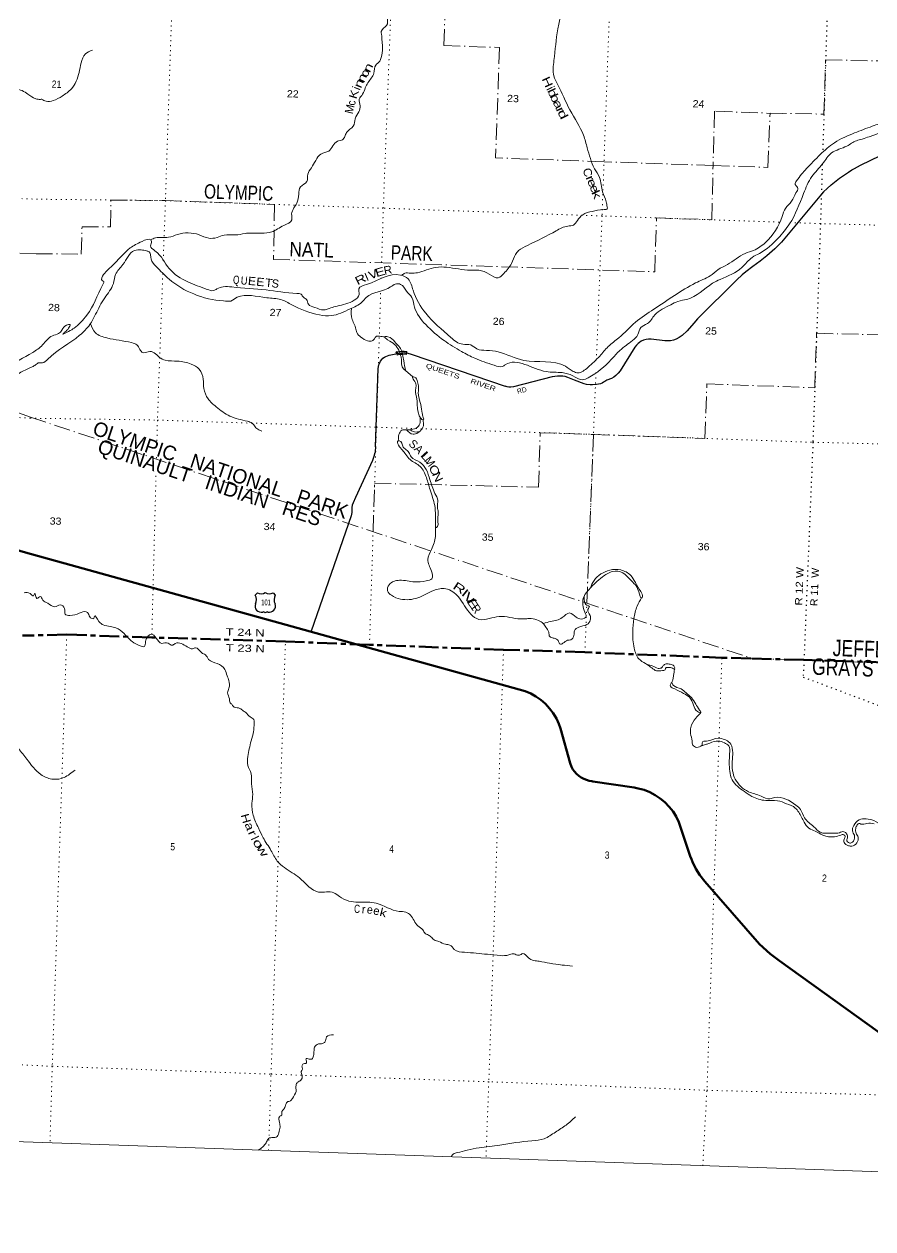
# Model space of a CAD drawing. Header units: feet. Extents: x -932108 to -739700, y 12311 to 202656.
# Drawn here: x -807403 to -786759, y 12311 to 41613 of the extents above; entities that cross this region are included whole.
import ezdxf
from ezdxf.enums import TextEntityAlignment as Align

# ---------------------------------------------------------------- set-up
doc = ezdxf.new("R2010")
doc.units = ezdxf.units.FT
doc.header["$LTSCALE"] = 80
doc.header["$PDMODE"] = 32
doc.header["$PDSIZE"] = 40
for name, pattern in [('DOT_DASHED', [7.7, 5, -1.2, 0.3, -1.2]), ('DOTTED', [1.5, 0.3, -1.2]), ('LONG_DASH_SHORT_DASH', [9.9, 6, -1.2, 1.5, -1.2])]:
    doc.linetypes.add(name, pattern=pattern)
for name, color, linetype, lineweight in [('11', 7, 'LONG_DASH_SHORT_DASH', 60), ('16', 7, 'Continuous', 25), ('20', 7, 'Continuous', 70), ('29', 7, 'Continuous', 25), ('30', 7, 'Continuous', 35), ('31', 7, 'Continuous', 13), ('39', 7, 'Continuous', 13), ('4', 7, 'Continuous', 13), ('44', 7, 'DOT_DASHED', 13), ('6', 7, 'DOTTED', 25), ('7', 7, 'DOTTED', 13)]:
    doc.layers.add(name, color=color, linetype=linetype, lineweight=lineweight)
doc.layers.add('12', color=7, linetype='Continuous')
doc.layers.add('41', color=7, linetype='Continuous')

msp = doc.modelspace()

# ---------------------------------------------------------------- linework, layer by layer
at = {"layer": '11'}
msp.add_lwpolyline([(-776393.48, 25770.32), (-777889.48, 25817.13), (-783272.95, 25979.7), (-788435.46, 26150.04), (-789726.88, 26182.62), (-790424.66, 26202.39), (-793764.1, 26335.13), (-795742.98, 26397.22), (-799002.57, 26515.65), (-801047.1, 26597.66), (-804297.23, 26695.77), (-806364.23, 26764.36), (-807440.52, 26740.21)], dxfattribs=at)
at = {"layer": '16'}
for p, q in [((-801781.46, 27725.64), (-801730.15, 27784.4)), ((-801538.39, 27790.37), (-801538.67, 27790.17)), ((-801346.3, 27784.49), (-801294.91, 27725.64))]:
    msp.add_line(p, q, dxfattribs=at)
for centre, radius, start, end in [((-801974.44, 27615.01), 222.05, 332.97043, 29.75871), ((-801639.07, 27942.06), 182.07, 239.97227, 303.45418), ((-801437.29, 27941.56), 181.52, 236.33975, 300.08743), ((-801437.3, 27942.06), 182.07, 236.54582, 236.59441), ((-801101.94, 27615.01), 222.05, 150.24129, 207.02957), ((-801635.25, 27460.11), 151.42, 159.09177, 283.81923), ((-801441.13, 27460.11), 151.42, 256.18077, 20.90823)]:
    msp.add_arc(centre, radius, start, end, dxfattribs=at)
for centre, major_axis, start_param, end_param in [((-801579.91, 27261.29), (-19.56, 51.67), 4.95877769, 6.28318531), ((-801496.46, 27261.29), (19.56, 51.67), 0, 1.32637542)]:
    msp.add_ellipse(centre, major_axis=major_axis, ratio=0.929097, start_param=start_param, end_param=end_param, dxfattribs=at)
at = {"layer": '20'}
for points in [[(-824305, 21472.95), (-816498.28, 28166.28), (-816335.2, 28278.85), (-816161.24, 28373.75), (-815978.32, 28449.94), (-815975.48, 28450.95), (-812397.23, 29777.58), (-812105.29, 29880.83), (-811804.16, 29952.99), (-811497.13, 29993.27), (-811187.58, 30001.25), (-811058, 29994.95), (-810868.49, 29962.56), (-810683.41, 29910.54), (-810504.77, 29839.46), (-810334.55, 29750.09), (-810247.65, 29695.15), (-810215.47, 29674.11), (-810046.65, 29578.26), (-809868.73, 29500.59), (-809683.67, 29441.93), (-807368.09, 28764.56)], [(-783930.48, 15165.72), (-789033.42, 18828.26), (-789262.02, 19002.56), (-789517.42, 19239.06), (-790848.61, 20762.64), (-790965.59, 20911.69), (-791066.35, 21072.14), (-791149.79, 21242.25), (-791174.9, 21304.18), (-791202.51, 21375.34), (-791475.65, 22205.36), (-791541.38, 22338.19), (-791620.64, 22463.42), (-791712.55, 22579.68), (-791816.11, 22685.69), (-791930.19, 22780.3), (-792053.53, 22862.46), (-792184.78, 22931.29), (-792322.5, 22986.01), (-792465.2, 23026.04), (-792563.37, 23044.5), (-793567.17, 23194.16), (-793591.56, 23197.19), (-793660.65, 23210.76), (-793727.95, 23231.48), (-793792.71, 23259.12), (-793854.23, 23293.38), (-793911.83, 23333.88), (-793964.88, 23380.18), (-794012.8, 23431.77), (-794055.06, 23488.09), (-794091.21, 23548.51), (-794119.12, 23636.76), (-794357.56, 24485.23), (-794396.28, 24594.17), (-794458.3, 24727.65), (-794533.94, 24853.92), (-794622.37, 24971.6), (-794722.61, 25079.38), (-794833.56, 25176.1), (-794954.02, 25260.69), (-795082.66, 25332.22), (-795218.08, 25389.92), (-795358.78, 25433.14), (-807368.09, 28764.56)]]:
    msp.add_lwpolyline(points, dxfattribs=at)
at = {"layer": '29'}
for p, q in [((-787064.3, 38181.09), (-785623.76, 38878.72)), ((-791022.52, 34441.45), (-790065.81, 35392.87)), ((-798854.72, 31329.06), (-798789.18, 33233.4))]:
    msp.add_line(p, q, dxfattribs=at)
for points in [[(-787960.09, 37532.4), (-787875.4, 37613.93), (-787772.48, 37704.65), (-787568.51, 37863.39), (-787353.21, 38014.58), (-787272.94, 38067.49), (-787205.9, 38105.29), (-787064.3, 38181.09)], [(-787960.09, 37532.4), (-788049.15, 37424.95), (-788978.33, 36309.95), (-789062.37, 36224.91), (-789148.3, 36143.65), (-789337.16, 35973.56), (-789499.58, 35848.83), (-789680.88, 35720.33), (-789847.08, 35591.82), (-789940.56, 35512.45), (-790065.81, 35392.87)], [(-791022.52, 34441.45), (-791111.48, 34340.75), (-791273.9, 34151.77), (-791394.76, 34042.16), (-791471.25, 33987.35), (-791541.13, 33949.56), (-791611.01, 33923.1), (-791685.61, 33909.87), (-791746.98, 33906.09), (-791817.81, 33909.87), (-792150.2, 33951.44), (-792217.24, 33953.34), (-792274.84, 33943.88), (-792338.11, 33923.1), (-792391.94, 33898.53), (-792434.43, 33870.18), (-792467.48, 33845.61), (-792508.08, 33807.82), (-792546.8, 33758.68), (-792905.63, 33176.61), (-792950.95, 33123.7), (-793007.62, 33070.78), (-793058.6, 33027.32), (-793113.38, 32995.19), (-793226.69, 32949.84), (-793281.46, 32923.38), (-793309.79, 32904.48), (-793347.56, 32879.92), (-793385.33, 32862.9), (-793479.76, 32847.78), (-793576.07, 32836.45), (-793638.4, 32836.45), (-793727.16, 32849.68), (-793781.93, 32866.68), (-794016.12, 32953.62)], [(-798789.18, 33233.4), (-798781.49, 33286.24), (-798772.52, 33325.92), (-798754.11, 33373.18), (-798732.86, 33412.86), (-798704.06, 33452.55), (-798674.31, 33484.67), (-798641.74, 33510.19), (-798602.55, 33531.92), (-798568.08, 33547.99), (-798527, 33560.26), (-798324.46, 33602.79), (-798287.15, 33609.4), (-798194.61, 33620.74), (-798162.04, 33622.63), (-798130.4, 33620.74), (-798093.61, 33614.36)], [(-798093.61, 33614.36), (-797968.2, 33577.75), (-795706.62, 32805.34)], [(-794016.12, 32953.62), (-794182.31, 33017.88), (-794245.58, 33040.56), (-794299.4, 33051.89), (-794364.56, 33053.79), (-794426.88, 33053.79), (-794494.87, 33044.34), (-794560.03, 33033), (-795500.54, 32794.88), (-795562.87, 32783.54), (-795610.08, 32783.54), (-795655.41, 32791.1), (-795706.62, 32805.34)], [(-798854.72, 31329.06), (-798868.36, 31216.89), (-798873.09, 31182.87), (-798894.8, 31097.83), (-798929.74, 30997.67), (-799345.23, 30101.89), (-799401.89, 29973.38), (-799425.49, 29909.12), (-799432.11, 29852.43), (-799435.88, 29735.26), (-799440.6, 29691.79), (-799447.22, 29652.11), (-800417.85, 26844.65)]]:
    msp.add_lwpolyline(points, dxfattribs=at)
at = {"layer": '31'}
for p, q in [((-798328.38, 33561.87), (-798348.16, 33634.21)), ((-798322.5, 33570.69), (-798338.25, 33628.29)), ((-798100.04, 33645.68), (-798106.98, 33587.39)), ((-798091.14, 33652.76), (-798100.01, 33578.29))]:
    msp.add_line(p, q, dxfattribs=at)
for centre, radius, start, end in [((-798172.67, 33000.01), 657.73, 82.92412, 105.48173), ((-798172.67, 33000.01), 649.73, 83.58185, 104.76454), ((-798169.88, 33000.01), 582.73, 83.0633, 105.62052), ((-798169.88, 33000.01), 590.73, 83.88788, 104.97273)]:
    msp.add_arc(centre, radius, start, end, dxfattribs=at)
msp.add_point((-798338.25, 33628.29), dxfattribs=at)
at = {"layer": '39'}
msp.add_line((-797944.86, 33035.39), (-798130.03, 33186.75), dxfattribs=at)
for points in [[(-804328.82, 36367.6), (-804204.59, 36415.4), (-803889.09, 36430.53), (-803674.45, 36496.68), (-803144.87, 36489.7), (-802910.47, 36406.82), (-802711.32, 36423.24), (-802539.09, 36480.56), (-802268.05, 36484.92), (-802030.23, 36520.31), (-801873.36, 36531.91), (-801632.63, 36529.11), (-801380.95, 36558.09), (-801085.33, 36718.24), (-800890.78, 36853.16), (-800896.69, 36995.77), (-800842.32, 37140.68), (-800772.67, 37259.09), (-800724.3, 37474.39), (-800680.98, 37653.72), (-800526.71, 37783.77), (-800503.44, 37963.67), (-800414.65, 38119.65), (-800311.23, 38295.28), (-800182.27, 38452.12), (-799995.54, 38525.08), (-799783.94, 38763.84), (-799658.4, 38802.42), (-799604.01, 38879.12), (-799561, 38978.21), (-799398.07, 39130.08), (-799348.68, 39311.25), (-799263.55, 39479.37), (-799231.12, 39628.92), (-799252.72, 39784.01), (-799168.8, 39910.03), (-799104.24, 40060.68), (-799042.44, 40185.32), (-798897.12, 40421.95), (-798851.39, 40615.26), (-798754.31, 40710.82), (-798719.56, 40802.12), (-798682.99, 41025.78), (-798696.27, 41190.67), (-798711.22, 41367.65), (-798715.32, 41433.97), (-798586.59, 41582.79), (-798564.93, 41776.79), (-798546.22, 41868.54), (-798409.93, 41862.68), (-798345.62, 41935.08), (-798232.15, 42042.21), (-798069.42, 42117.85), (-798037.05, 42265.4), (-797941.42, 42310.84), (-797920.01, 42426.59), (-797819.15, 42514.02), (-797731.68, 42623.89), (-797438.49, 42908.49), (-797265.61, 42987.86), (-797186.14, 43029.74), (-797123.75, 43174.43), (-797092.81, 43342.08), (-797070.09, 43433.72), (-797002.98, 43672.57), (-796972.88, 43741.93), (-796973.52, 43858.31), (-796936.88, 43945.55), (-796835, 43998.84), (-796819.95, 44102.74), (-796797.81, 44174.33), (-796593.79, 44220.72), (-796314.39, 44375.31), (-796166.72, 44623.91), (-796058.13, 44839.51), (-796035.85, 44985.34), (-796002.7, 45090.73), (-795865.6, 45112.92), (-795752.79, 45127.78), (-795609.99, 45208), (-795353.05, 45349.18), (-795166.59, 45482.33), (-794967.41, 45568.97), (-794809.76, 45538.43), (-794703.06, 45619.67), (-794487.27, 45725.9), (-794357.35, 45846.61), (-794274.04, 45882.36), (-794046.06, 45924.06), (-793949.41, 45935.36), (-793915.59, 45994.59), (-793898.04, 46046.25), (-793763.47, 46050.47), (-793691.13, 45984.22), (-793613.22, 45971.98), (-793467.44, 46086.22), (-793354.11, 46257.55)], [(-793066.96, 44391.63), (-793221.54, 44042.91), (-793503.37, 43665.7), (-793739.01, 43497.83), (-793897.02, 43307.7), (-793904.89, 43105.3), (-793866.74, 42759.14), (-793900.58, 42491.26), (-794001.73, 42255.39), (-794106.6, 42168.08), (-794203.54, 42146.75), (-794255.41, 42088.03), (-794355.71, 41812), (-794423.08, 41494.92), (-794515.6, 40725.14), (-794520.31, 40354.12), (-794427.86, 40150.87), (-794126.92, 39524.42), (-793797.55, 38909.2), (-793708.12, 38601.72), (-793631.33, 38342.75), (-793530.07, 38097.12), (-793407.77, 37885.01), (-793335.66, 37533.88), (-793244.31, 37292.55), (-793221.96, 37163.51), (-793219.11, 37123.31), (-793298, 37101.47), (-793588.25, 37057.53), (-793815.32, 36977.7), (-793945.93, 36832.93), (-794041.36, 36725.3), (-794180.53, 36701.15), (-794460.77, 36586.71), (-795161.38, 36231.39), (-795375.81, 36103.05), (-795448.72, 36010.82), (-795549.34, 35792.99), (-795735.05, 35547.47), (-795872.52, 35443.03), (-796088.76, 35529.4), (-796344.87, 35624.94), (-796541.43, 35628.5), (-797127.36, 35699.27), (-797390.33, 35696.69), (-797618.94, 35632.95), (-797835.57, 35566.86), (-798006.47, 35555.65), (-798140.99, 35553.45), (-798214.32, 35509.35)], [(-775864, 41164.29), (-775949.14, 41204.21), (-775983.27, 41411.82), (-776097.08, 41639.74), (-776118.05, 41955.32), (-776185.68, 42183.94), (-776257.26, 42276.25), (-776575.41, 42377.55), (-777093.35, 42440.37), (-777348.22, 42301.14), (-777571.76, 41996.51), (-777647.8, 41796.03), (-777631.17, 41677.19), (-777504.84, 41535.18), (-777400.94, 41311.55), (-777322.3, 41116.72), (-777399.78, 40866.13), (-777573.06, 40634.3), (-777714.57, 40459.76), (-777955.32, 40392.35), (-778514.02, 40225.61), (-778896.99, 40098.03), (-779475.07, 40024.13), (-780061.38, 40012.65), (-780451.2, 40272.47), (-780657.21, 40449.8), (-781296.73, 40942.44), (-781598.81, 40975.07), (-781906.22, 40823.28), (-782215.76, 40667.54), (-782256.93, 40562.38), (-782446.83, 40449.39), (-783120.45, 40125.41), (-783522.45, 39964.26), (-783831.81, 39814.53), (-784008.58, 39739.29), (-784153.84, 39504.67), (-784408.88, 39220.99), (-784630.63, 39116.93), (-785058.07, 39117), (-785220.52, 39189.82), (-785378.81, 39198.31), (-785610.76, 39088.52), (-785942.59, 39063.82), (-786847.09, 38874.78), (-787019.33, 38817.46), (-787160.96, 38777.34), (-787391.49, 38647.45), (-787763.59, 38479.43), (-787983.96, 38214.84), (-788243.77, 37905.21), (-788444.32, 37493.59), (-788786.83, 36752.97), (-789061.66, 36409.66), (-789519.94, 36037.45), (-789695.4, 35938.09), (-789943.27, 35694.33), (-790471.41, 35404.35), (-790656.78, 35309.29), (-791284.19, 34917.79), (-791502.31, 34869.8), (-791675.3, 34786.43), (-792065.7, 34540.69), (-792244.41, 34329.08), (-792405.71, 34233.34), (-792474.93, 34060.76), (-792605.54, 33916), (-792913.5, 33675.95), (-793122.64, 33453.16), (-793683.32, 33009.62), (-793821.18, 32961.36), (-794055.17, 33058.27), (-794317.92, 33136.72), (-794702.4, 33160.87), (-795700.96, 33327.6), (-795764.33, 33287.26), (-795968.22, 33315.11), (-796442.92, 33485.05), (-796765.17, 33652.67), (-797188.91, 33919.47), (-797633.34, 34303.22), (-797907.89, 34732.31), (-797973.52, 34960.87), (-798101.39, 35118.97), (-798245.13, 35283.55), (-798375.4, 35289.24), (-798487.77, 35220.2), (-799081.1, 34966.17), (-799184.66, 34854.75), (-799472.49, 34686.36), (-799930.75, 34522.79), (-800219.2, 34541), (-800892.44, 34784.77), (-801155.64, 34912.6), (-801503.49, 34958.57), (-802219.61, 34968.83), (-802372.9, 34872.86)], [(-805742.21, 40977.02), (-805913.31, 40889.58), (-806015.99, 40669.8), (-806135.32, 40221.78), (-806253.06, 40036.53), (-806476.78, 39864.31), (-806696.76, 39752.17), (-806867.77, 39736.96), (-806976.35, 39785.55)], [(-807194.57, 33625.48), (-806952.98, 33810.92), (-806713.71, 34034.86), (-806565.77, 34084.84), (-806485.02, 34170.82), (-806369.08, 34293.93), (-806286.52, 34303.63), (-806321.21, 34214.33), (-806408.04, 34126.51), (-806459.67, 34075.81), (-806321.53, 34134.09), (-806186.64, 34218.54), (-805874.41, 34536.72), (-805479.12, 35297.92), (-805465.58, 35349.7), (-805502.98, 35374.83), (-805468.61, 35522.32), (-805266.02, 35727.24), (-804821.75, 36170.07), (-804532.2, 36328.38), (-804324.46, 36364.63), (-804308.96, 36275.91), (-804326.69, 36218.23), (-804221.72, 36100.9), (-803875.04, 35667.76), (-803422.85, 35343.98), (-802952.51, 35162.13), (-802796.86, 35131.64), (-802713.44, 35171.41), (-802559.31, 35227.23), (-802352.84, 35219.37), (-801518.03, 35149.58), (-800767.97, 35064.12), (-800666.23, 35043.18), (-800610.17, 34969.37), (-800533.42, 34917.04), (-800488.66, 34799.41), (-800334.41, 34720.81), (-800121.42, 34660.61), (-799941.4, 34709.67), (-799791.63, 34753.58), (-799374.11, 34896.23), (-799257.58, 35039.38), (-799259.6, 35177.87), (-799076.06, 35279), (-798248.6, 35510.35), (-798062.72, 35414.8), (-797942.29, 35138.54), (-797631.35, 34580.02), (-797026.23, 33993.1), (-796736.06, 33826.39), (-796541.85, 33810.85), (-796388.18, 33712.21), (-796158.4, 33677.61), (-795872.48, 33641.42), (-795250.33, 33435.21), (-794239.04, 33292.2), (-794046.02, 33166.35), (-793934.66, 33131.1), (-793691.99, 33264.66), (-793403.1, 33539.35), (-793197.74, 33770.27), (-792934.65, 33985.51), (-792536.46, 34361.43), (-792087.77, 34679.75), (-791069.95, 35316.98), (-790896.97, 35400.36), (-790713.78, 35489.46), (-790526.84, 35638.65), (-790298.44, 35764.59), (-789865.12, 36037.19), (-789660.34, 36109.64), (-789373.82, 36302.14), (-788966.2, 36934.6), (-788886.27, 37130.95), (-788736.74, 37305.27), (-788630.5, 37508.9), (-788587.04, 37624.03), (-788608.05, 37660.74), (-788648.59, 37716.06), (-788616.02, 37801.4), (-788376.67, 38097.56), (-788039.62, 38441.11), (-787696.18, 38728.31), (-787207.7, 38965.25), (-786775.5, 39129.55), (-786427.02, 39244.06), (-785294.25, 39346.39), (-784909.58, 39255.24), (-784569.65, 39351.94), (-784143.83, 39781.24), (-783901.83, 39960.97), (-783716.4, 40058.03), (-783644.46, 40186.4), (-783602.1, 40401.87), (-783452.63, 40574.19), (-783172.96, 40668.58)], [(-806973.81, 39785.84), (-807004.23, 39782.33), (-807121, 39797.95), (-807309, 39911.95), (-807607, 40031.95), (-807814, 39969.95), (-807966, 39795.95), (-808037, 39576.95), (-807996, 39464.95), (-807994, 39328.95), (-808067, 39228.95), (-808090, 39063.95), (-808128, 38884.95), (-808143, 38762.95), (-808207, 38725.95), (-808269, 38653.95), (-808287, 38536.95), (-808341, 38411.95), (-808392, 38325.95), (-808492, 38211.95), (-808610, 38076.95), (-808665, 38003.95), (-808761, 37957.95), (-808843, 37816.95), (-808960, 37678.95), (-809021, 37585.95), (-809070, 37553.95), (-809116, 37508.95), (-809185, 37473.95), (-809264, 37385.95), (-809343, 37319.95), (-809416, 37236.95), (-809501, 37146.95), (-809588, 37037.95), (-809761, 36921.95), (-809981, 36762.95), (-810088, 36685.95), (-810213, 36479.95), (-810498, 36090.95), (-810785, 35707.95), (-810893, 35516.95), (-811017, 35383.95)], [(-802372.9, 34872.86), (-802553.3, 34879.98), (-803278.87, 35049), (-803876.51, 35409), (-804192.64, 35718.89), (-804315.86, 35898.93), (-804358.93, 36074.7), (-804428.48, 36098.74), (-804558.23, 36122.47), (-804719.28, 36104.97), (-804998, 35765.79), (-805177.58, 35524.11), (-805232.2, 35300.95), (-805442.86, 34955.83), (-805663.17, 34554.81), (-805804.88, 34304.03), (-806053.21, 34044.23), (-806830.73, 33458.37), (-806953.54, 33375.58), (-807033.74, 33377.86), (-807123.48, 33328.24), (-807206.76, 33275.35)], [(-813579.2, 32761.91), (-813555, 32766.95), (-813270, 32934.95), (-812975, 33330.95), (-812554, 34117.95), (-812352, 34349.95), (-812085, 34518.95), (-811556, 34703.95), (-811406, 34831.95), (-811313, 34962.95), (-811212, 35124.95), (-811073, 35213.95), (-810902, 35194.95), (-810475, 34935.95), (-810233, 34557.95), (-810252, 34392.95), (-810327, 34287.95), (-810569, 34266.95), (-811165, 34207.95), (-811398, 34061.95), (-811502, 33896.95), (-811562, 33148.95), (-811495, 32896.95), (-811405, 32748.95), (-811356, 32750.95), (-811374, 32840.95), (-811420, 33041.95), (-811424, 33129.95), (-811381, 33158.95), (-811326, 33042.95), (-811157, 32625.95), (-811112, 32455.95), (-810771, 32009.95), (-810363, 31787.95), (-810063, 31778.95), (-809507, 31883.95), (-809286, 31925.95), (-809086, 31952.95), (-808984, 32062.95), (-808858, 32112.95), (-808736, 32149.95), (-808702, 32235.95), (-808661, 32326.95), (-808522, 32389.95), (-807856, 32872.95), (-807511, 33124.95), (-807245.74, 33259.59), (-807206.76, 33275.35)], [(-813537, 33168.95), (-813438, 33238.95), (-813224, 33610.95), (-813010, 33866.95), (-812687, 34306.95), (-812341, 34720.95), (-811994, 35030.95), (-811880, 35075.95), (-811903, 35013.95), (-811938, 34950.95), (-811943, 34902.95), (-812008, 34817.95), (-812059, 34727.95), (-812018, 34690.95), (-811887, 34833.95), (-811765, 34856.95), (-811660, 34944.95), (-811605, 35089.95), (-811495, 35149.95), (-811268, 35291.95), (-811024, 35375.95), (-810630, 35359.95), (-810367, 35178.95), (-810037, 34581.95), (-810027, 34426.95), (-810101, 34269.95), (-810331, 34021.95), (-810460, 34015.95), (-810770, 34085.95), (-811069, 34109.95), (-811291, 34013.95), (-811365, 33884.95), (-811353, 33698.95), (-811225, 33257.95), (-811024, 32829.95), (-810958, 32541.95), (-810939, 32385.95), (-810808, 32188.95), (-810555, 32077.95), (-810138, 31974.95), (-809880, 31977.95), (-809453, 32083.95), (-808953, 32383.95), (-808781, 32542.95), (-808656, 32615.95), (-808454, 32784.95), (-807194.57, 33625.48)], [(-798635.63, 34010.36), (-798759.3, 34020.14), (-798835.49, 34022.3), (-798883.53, 33957.45), (-798939, 33912.88), (-799047.45, 33909.93), (-799211.38, 34000.85), (-799310.57, 34109.99), (-799339.29, 34227.16), (-799397.44, 34367.24), (-799437.96, 34492.78), (-799451.04, 34595.47), (-799438.56, 34699.27)], [(-805789.43, 34327.03), (-805668.09, 34107.55), (-805386.84, 33979.21), (-804788.09, 33865.94), (-804657.2, 33812.08), (-804586.2, 33699.73), (-804524.12, 33625.74), (-804383.07, 33645.82), (-804237.28, 33621.63), (-804110.13, 33507.68), (-803969.63, 33439.5), (-803671.27, 33417), (-803336.26, 33343.31), (-803145.19, 33219.53), (-803047.77, 32980.03), (-803030.32, 32750.83), (-802929.18, 32501.19), (-802732.17, 32305.02), (-802399.51, 32080.92), (-801971.77, 31952.44), (-801854.75, 31904.99), (-801785, 31818.75), (-801694.85, 31743.97), (-801619.47, 31713.75)], [(-798201.05, 33578.48), (-798217.87, 33659.72), (-798385.99, 33883.17), (-798558.96, 34008.44), (-798635.27, 34006.59), (-798563.11, 33934.33), (-798391.8, 33821.14), (-798289.41, 33683.82), (-798251.23, 33574.03)], [(-798251.23, 33574.03), (-798230.59, 33497.58), (-798220.79, 33350.84), (-798206.89, 33276.22), (-798130.03, 33186.75)], [(-798130.03, 33186.75), (-798168.57, 33421.59), (-798201.05, 33578.48)], [(-797780.52, 32060.39), (-797821.27, 32177.91), (-797850.37, 32489.7), (-797881.86, 32719.31), (-797870.59, 32831.34), (-797925.2, 32955.26), (-797949.24, 33026.16), (-797911.02, 33029.09), (-797836.19, 32910.61), (-797809.71, 32785.47), (-797815.54, 32653.23), (-797755.78, 32360.63), (-797721.77, 32149.01), (-797694.76, 32041.91), (-797692.38, 31985.67), (-797702.35, 31987.96), (-797780.52, 32060.39)], [(-798290.84, 31485.02), (-798286.66, 31629.35), (-798213.35, 31735.61), (-798112.63, 31748.8), (-797986.13, 31751.24), (-797838.02, 31807.23), (-797770.31, 31927.69), (-797780.52, 32060.39)], [(-798100.24, 31743.2), (-797943.26, 31637.67), (-797825.86, 31672.47), (-797724.65, 31771.92), (-797692.43, 31845.24), (-797700.91, 31984.73)], [(-798013.29, 31749.64), (-797941.35, 31703.83), (-797795.91, 31696.51)], [(-797397.14, 29359.16), (-797398.11, 29672.16), (-797417.57, 29901.42), (-797528.8, 30287.77), (-797616.57, 30583.17), (-797773.22, 30856.44), (-798013.26, 31021.73), (-798119.95, 31149.14), (-798203.27, 31251.82), (-798296.09, 31372.82), (-798305.16, 31475.39), (-798278.98, 31478.66), (-798181.01, 31327.42), (-798083.19, 31240.39), (-798019.75, 31144.3), (-797989.23, 31089.27), (-797780.35, 30956.95), (-797624.87, 30782.02), (-797531.69, 30534.62), (-797410.93, 30200.16), (-797341.78, 30023.66), (-797351.8, 29885.52), (-797335, 29772.69), (-797337.11, 29630.31), (-797343.79, 29538.21), (-797334.55, 29441.65), (-797348.03, 29391.87), (-797397.14, 29359.16)], [(-794891.69, 27105.38), (-795068.81, 27156.54), (-795179.32, 27151.64), (-795330, 27145.88), (-795852, 27206.82), (-796090.35, 27153.38), (-796341.68, 27136.43), (-796538.77, 27260.38), (-796839.62, 27682.19), (-797147.03, 27877.48), (-797437.04, 27841.56), (-797825.59, 27659.97), (-798249.89, 27629.86), (-798470.02, 27720.36), (-798563.25, 27827.33), (-798524.76, 27978.71), (-798270.81, 28085.87), (-797904.68, 28047.41), (-797623.04, 28071.53), (-797485.06, 28123.8), (-797495.77, 28308.67), (-797581.94, 28589.98), (-797494.55, 28836.28), (-797399.1, 29152.57), (-797397.14, 29359.16)], [(-793634.69, 27894.33), (-793541.01, 28080.26), (-793158.45, 28332.24), (-792889.42, 28336.65), (-792650.4, 28205.49), (-792536.97, 28033.75), (-792404.82, 27815.34), (-792366.54, 27681.85), (-792381.27, 27658.19), (-792455.24, 27806.74), (-792653.64, 28093.24), (-792841.32, 28265.07), (-793093.21, 28298.29), (-793337.83, 28166.79), (-793514.8, 28015.32), (-793634.69, 27894.33)], [(-794771.99, 27034.99), (-794593.27, 27084.88), (-794313.66, 27177.27), (-794137.8, 27290.66), (-793980.12, 27191.9), (-793855.07, 27144.22), (-793732.73, 27210.97), (-793747.09, 27269.56), (-793806.38, 27439.76), (-793804.36, 27648.35), (-793634.69, 27894.33)], [(-807403.05, 27784.35), (-807256.45, 27762.67), (-807177.69, 27710.28), (-807143.87, 27769.51), (-807091.32, 27643.64), (-807007.66, 27691.42), (-806950, 27603.52), (-806829.72, 27529.89), (-806655.76, 27438.7), (-806523.86, 27489.13), (-806420.14, 27397.91), (-806404.1, 27259.03), (-806288.44, 27233.68), (-806060.18, 27285.4), (-805894.6, 27320.83), (-805841.67, 27277.2), (-805788.43, 27175.38), (-805710.64, 27159.13), (-805690.91, 27216.75), (-805582.34, 27085.28), (-805478.38, 27002.08), (-805301.03, 26958.94), (-805169.39, 26931.13), (-804968.81, 26789.03), (-804773.75, 26594.91), (-804581.98, 26495.18), (-804478.18, 26476.19), (-804446.68, 26593.67), (-804390.66, 26726.5), (-804308.95, 26776.35), (-804193.32, 26680.78), (-804056.55, 26552.52), (-803897.86, 26558.06), (-803805.07, 26505.27), (-803727.54, 26549.22), (-803579.16, 26545.01), (-803436.88, 26468.76), (-803303.75, 26422.86), (-803232.82, 26446.93), (-803083.91, 26322.33), (-802994.96, 26275.68), (-802916, 26161.09), (-802704.17, 26060.79), (-802521.64, 25919.2), (-802463.95, 25763.08), (-802425.15, 25647.63), (-802420.46, 25462.92), (-802453.84, 25349.51), (-802409.96, 25201.81), (-802394.58, 25109.09), (-802341.89, 25057.44), (-802320.88, 25020.73), (-802185.57, 24980.78), (-802090.84, 24925.94), (-802014.2, 24869.6), (-801904.82, 24766.19), (-801818.5, 24697.53), (-801810.77, 24548.85), (-801820.78, 24410.71), (-801881.65, 24179.71), (-801958.96, 23796.7), (-801965.17, 23582.21), (-801880.68, 23381.19), (-801873.66, 23138.24), (-801843.05, 22878.57), (-801861.35, 22662.41), (-801829.66, 22370.61), (-801704.07, 22064.11), (-801590.55, 21826.16), (-801398.86, 21515.78), (-801245.76, 21258.65), (-801073.83, 21097.3), (-800701.82, 20846.01), (-800475.26, 20630.94), (-800246.15, 20504.07), (-800049.36, 20508.53), (-799869.36, 20487.38), (-799735.5, 20397.32), (-799501.97, 20284.37), (-799049.22, 20257.5), (-798839.26, 20231.49), (-798283.11, 20033.16), (-798115.14, 20012.35), (-798006.83, 19941.07), (-797827.66, 19683.21), (-797702.12, 19583.35), (-797648.41, 19497.57), (-797593.08, 19467.91), (-797510.26, 19417.41), (-797428.25, 19338.85), (-797315, 19299.53), (-797156.39, 19232.84), (-797046.51, 19215.69), (-796941.25, 19108.38), (-796688.4, 19039.02), (-796135.97, 18989.26), (-795819.8, 18958.24)], [(-793774.48, 27731.39), (-793753.76, 27524.54), (-793712.87, 27481.25), (-793655.53, 27451.54), (-793689.82, 27376.27), (-793637.85, 27230.35), (-793633.14, 27115.86), (-793714.47, 27009.83), (-793912.89, 26949.24), (-794013.81, 26859.82), (-794033.16, 26746.01), (-794106.47, 26639.75), (-794185.07, 26627.93), (-794297.62, 26552.88), (-794360.53, 26528.58), (-794418.02, 26622.49), (-794490.87, 26670.7), (-794576.51, 26693.19), (-794615.98, 26716.38), (-794644.93, 26825.54), (-794713.69, 26945.85), (-794779.25, 27037.99), (-794891.69, 27105.38)], [(-792387.3, 27659.72), (-792491.4, 27458.68), (-792570.4, 27155.97), (-792599.67, 26837.8), (-792565.1, 26437.58), (-792450.27, 26175.52), (-792290.99, 26062.67), (-792245.62, 26035.31)], [(-792245.62, 26035.31), (-792124.12, 26003.78), (-791983.38, 25943.61), (-791890.45, 25965.06), (-791846.6, 26024), (-791767.47, 26053.86), (-791661.67, 26034.81), (-791588.81, 25986.6), (-791582.47, 25928.24), (-791655.91, 25956.4), (-791751.92, 25967.15), (-791786.13, 25964.11), (-791813.82, 25908.72), (-791880.57, 25890.54), (-792021.22, 25884.5), (-792139.55, 25956.06), (-792245.62, 26035.31)], [(-791580.47, 25928.19), (-791609.23, 25766.49), (-791621.87, 25676.57), (-791648.07, 25603.08)], [(-791648.07, 25603.08), (-791610.06, 25529.78), (-791423.9, 25444.26), (-791302.31, 25346.52), (-791175.16, 25232.57), (-791069.41, 25073.09), (-790973.27, 24927.92), (-790940.98, 24864.81), (-791028.39, 24895.38), (-791122.24, 25050.51), (-791223.11, 25239.95), (-791366.88, 25334.3), (-791580.47, 25442.67), (-791684.77, 25513.84), (-791688.2, 25534), (-791648.07, 25603.08)], [(-790955.86, 24855.59), (-791065.23, 24731.91), (-791188.09, 24508.68), (-791192.44, 24358.34), (-791157.5, 24178.79), (-791140.35, 24078), (-791047.61, 24023.21), (-790911.58, 24073.86)], [(-781514.73, 20719.66), (-781519.83, 20890.34), (-781614.95, 21001.37), (-781779.19, 21012.04), (-782066.45, 21002.13), (-782209.62, 20978.1), (-782853.53, 21056.53), (-783228.38, 21071.16), (-783431.16, 21137.09), (-783783.51, 21235.35), (-784168.12, 21328.51), (-784491.63, 21522.25), (-784635.19, 21554.4), (-784720.3, 21594.93), (-784934.3, 21550.84), (-785044.02, 21503.79), (-785195.98, 21453.93), (-785304.95, 21432.94), (-785314.28, 21457.28), (-785314.02, 21535.52), (-785367.9, 21615.29), (-785562.87, 21743.19), (-785724.96, 21689.6), (-785892.93, 21710.41), (-786346.24, 21925.89), (-786535.4, 22115.82), (-786738.51, 22239.94), (-787095.19, 22258.07), (-787225.52, 22123.34), (-787257.36, 21993.83), (-787210.36, 21884.16), (-787204.31, 21815.78), (-787283.99, 21697.66), (-787356, 21705.72), (-787392.94, 21746.89), (-787380.82, 21818.78), (-787398.09, 21915.56), (-787462.69, 21971.56), (-787571.78, 21946.57), (-787746.75, 21933.47), (-788042.93, 21961.92), (-788195.67, 22092.64), (-788424.18, 22309.77), (-788520.58, 22515.14), (-788630.03, 22616.54), (-789146.49, 22799.7), (-789263.71, 22770.92), (-789478.53, 22837.2), (-789784.47, 22944.17), (-790108.68, 23252.29), (-790171.11, 23452.67), (-790174.73, 23743.68), (-790172.82, 23948.26), (-790241.62, 24136.79), (-790363.91, 24210.48), (-790521.44, 24245.03), (-790808.43, 24174.92), (-790907.55, 24147.64), (-790910.54, 24113.62), (-790907.75, 24071.41), (-790875.44, 24078.52), (-790790.47, 24102.19), (-790727.5, 24128.49), (-790515.39, 24176.65), (-790372.13, 24134.47), (-790263.93, 24059.18), (-790243.38, 23868.01), (-790239.64, 23442.58), (-790185.46, 23234.4), (-789884.73, 22947.01), (-789705.51, 22829.58), (-789367.19, 22731.72), (-789078.46, 22723.54), (-788859.75, 22653.14), (-788646.1, 22546.78), (-788564.72, 22446.17), (-788431.27, 22203.64), (-788315.08, 22057.91), (-788160.65, 21985.32), (-787974.9, 21885.76), (-787695.05, 21847.74), (-787541.32, 21889.53), (-787466.84, 21897.45), (-787431.74, 21862.35), (-787459.95, 21788.92), (-787460.21, 21710.68), (-787352.13, 21631.38), (-787268.15, 21620.98), (-787153.54, 21697.98), (-787119.29, 21841.46), (-787166.75, 21935.09), (-787177.53, 22047.75), (-787138.77, 22138.93), (-787099.63, 22173.94), (-787049.91, 22158.49), (-786906.97, 22174.5), (-786724.67, 22163.31)], [(-807538, 23991.95), (-807336.9, 23734.41), (-806992.49, 23361.52), (-806730.78, 23251.78), (-806499.61, 23265.3), (-806232.35, 23416.22), (-806164.62, 23468.47)], [(-795819.8, 18958.24), (-795612.63, 18974.44), (-795511.45, 19003.67), (-795406.05, 18970.59), (-795357.98, 18967.22), (-795280.63, 19005.15), (-795137.04, 18904.79), (-795008.5, 18838.95), (-794876.63, 18819.16), (-794621.07, 18773.8), (-794319.34, 18729.14), (-794069.23, 18704)], [(-799877.08, 17030.84), (-800047.07, 16981.49), (-800086.82, 16856.22), (-800146.07, 16819.78), (-800242.72, 16808.47), (-800339.34, 16728.96), (-800351.69, 16649.06), (-800365.49, 16519.04), (-800403.9, 16439.88), (-800468.06, 16441.7), (-800546.26, 16443.91), (-800543.18, 16411.73), (-800539.25, 16339.39), (-800605.83, 16327.23), (-800645.61, 16270.18), (-800633.78, 16193.61), (-800663.42, 16140.28), (-800642.2, 16041.37), (-800671.63, 15925.84), (-800751.34, 15875.94), (-800789.4, 15808.8), (-800787.85, 15654.28), (-800879.06, 15484.33), (-800922.79, 15429.39), (-801006.05, 15395.64), (-801048.47, 15316.59), (-801089.41, 15219.44), (-801133.2, 15162.5), (-801135.64, 15078.31), (-801194.95, 15039.87), (-801190.93, 14901.32), (-801178.31, 14782.6), (-801206.2, 14650.97), (-801275.62, 14540.59), (-801344.08, 14532.5), (-801455.12, 14509.56), (-801503.62, 14428.68), (-801572.69, 14330.33), (-801644.72, 14268.17), (-801697.61, 14234.86), (-801711.44, 14228.1)], [(-793988.62, 15040.32), (-794223.3, 14836.31), (-794481.11, 14665.06), (-794756.67, 14504.35), (-795051.04, 14456.51), (-795836.76, 14350.38), (-796334.4, 14282.22), (-796631.01, 14226.42), (-796863.51, 14166.81), (-796968.88, 14131.67), (-797000.06, 14094.44), (-797010.58, 14061.69)]]:
    msp.add_spline(points, degree=3, dxfattribs=at)
at = {"layer": '4'}
msp.add_lwpolyline([(-924530.42, 202655.58), (-893729.37, 201405.05), (-862926.63, 200196.88), (-832122.26, 199031.09), (-801316.3, 197907.67), (-770508.84, 196826.62), (-739699.92, 195787.95), (-745759.19, 12310.89), (-776820.49, 13358.06), (-807880.32, 14447.96), (-838938.61, 15580.59), (-869995.32, 16755.93)], dxfattribs=at)
at = {"layer": '44'}
for p, q in [((-797194.39, 41091.13), (-797143.78, 42410.17)), ((-797194.39, 41091.13), (-795840.43, 41044.07)), ((-795840.43, 41044.07), (-795937.36, 38359.16)), ((-793299.02, 38265.51), (-795937.36, 38359.16)), ((-790647.59, 38175.45), (-793299.02, 38265.51)), ((-793716.88, 27529.25), (-793554.57, 31633.7))]:
    msp.add_line(p, q, dxfattribs=at)
for points in [[(-807108.32, 36024.69), (-806013.24, 36020.45), (-805994.35, 36680.94), (-805298.36, 36686.55), (-805290.98, 37334.6), (-803965.71, 37319.46), (-801311.19, 37227.97), (-801336.64, 35891.71), (-792064.52, 35589.97), (-792021.81, 36899.87), (-790675.67, 36855.57), (-790647.59, 38175.45), (-789311.64, 38128.51), (-789260.97, 39448.4), (-787950.99, 39423.19), (-787908.75, 40743.1), (-786605.22, 40717.67), (-786576.93, 42017.08), (-783971.11, 41939.99), (-783940.58, 43266.51), (-781319.96, 43202.56), (-781279.06, 44530.84), (-775753.86, 44363.23)], [(-788946.15, 39435.02), (-790612.99, 39492.95), (-790647.59, 38175.45)], [(-798913.84, 29268.94), (-798878.16, 30447.8), (-794892.03, 30350.18), (-794850.22, 31675.89), (-793554.57, 31633.7), (-790850.55, 31538.08), (-790796.98, 32865.87), (-788173.56, 32765.56), (-788128.2, 34094.36), (-785542.25, 34028.89), (-785445.19, 36692.47), (-782870.61, 36623.46), (-782824.9, 37954.62), (-777510.84, 37798.36), (-777475.17, 39097.86), (-775936.34, 39058.71)], [(-807108.32, 36024.69), (-813279.95, 36350.3), (-813319.05, 34285.19), (-807250.28, 32057.16)], [(-807250.28, 32057.16), (-789688.89, 26181.6), (-776393.48, 25770.32)]]:
    msp.add_lwpolyline(points, dxfattribs=at)
at = {"layer": '6'}
for points in [[(-787298.74, 58009.08), (-787495.84, 52724.2), (-787695.69, 47413.32), (-787866.79, 42055.48), (-787980.56, 38497.46)], [(-787989.81, 38207.92), (-788036.05, 36761.79), (-788218.08, 31442.37), (-788435.46, 26150.04), (-788455.55, 25733.31), (-785247.58, 24524.94), (-783448.41, 23661.44), (-783147.75, 23510.47), (-780645.17, 22821.64), (-780027.61, 22595.5), (-780091.4, 20511.51)]]:
    msp.add_lwpolyline(points, dxfattribs=at)
at = {"layer": '7'}
for p, q in [((-798720.54, 35423.83), (-798719.99, 35441.46)), ((-807251.31, 32028.39), (-808857.06, 32113.25)), ((-804183.56, 31084.24), (-804185.26, 31018.76)), ((-804195.35, 30628.91), (-804297.23, 26695.77)), ((-790499.9, 24247.48), (-790433.44, 26176.56))]:
    msp.add_line(p, q, dxfattribs=at)
for points in [[(-803207.95, 58580.22), (-803408.76, 53305.48), (-803607.59, 47960.46), (-803789.05, 42661.1), (-803965.71, 37319.46), (-804019.55, 35842.78)], [(-798708.38, 35813.59), (-798667.14, 37135.23), (-798462.99, 42456.02), (-798291.15, 47769.7), (-798135.3, 53085.85), (-797923.48, 58394.38)], [(-792597.02, 58203.34), (-792819.45, 52875.04), (-792992.65, 47583.47), (-793154.4, 42271.5), (-793346.64, 36946.36), (-793483.2, 33457.23)], [(-816973.29, 37797.37), (-814645, 37718.95), (-809261, 37427.95), (-807060.74, 37354.65)], [(-789037.85, 36796.61), (-793346.64, 36946.36), (-798667.14, 37135.23), (-803965.71, 37319.46), (-807060.74, 37354.65)], [(-776027.7, 36402.93), (-777549.58, 36452.63), (-782870.61, 36623.46), (-788036.05, 36761.79), (-788770.1, 36787.31)], [(-804030.37, 35546.14), (-804160.3, 31982.35), (-804174.41, 31437.67)], [(-799002.57, 26515.65), (-798833.31, 31809.35), (-798730.03, 35119.94)], [(-793495.73, 33137.14), (-793554.57, 31633.7), (-793764.1, 26335.13)], [(-807251.31, 32028.39), (-804160.3, 31982.35), (-798833.31, 31809.35), (-793554.57, 31633.7), (-788218.08, 31442.37), (-783106.32, 31321.61), (-777704.92, 31154.53), (-776210.21, 31097.89)], [(-806364.23, 26764.36), (-806718.23, 16265.69), (-806773.56, 14408.38)], [(-801456.71, 14219.05), (-801397.78, 16074.82), (-801047.1, 26597.66)], [(-795742.98, 26397.22), (-796101.17, 15892.64), (-796170.18, 14032.02)], [(-790897.54, 13846.74), (-790792.45, 15756.37), (-790502.35, 24176.55)], [(-807813.36, 16319.36), (-806718.23, 16265.69), (-801397.78, 16074.82), (-796026.98, 15887.75), (-790797.34, 15682.18), (-785479.46, 15541.53), (-780248.08, 15393.31), (-776754.18, 15285.68)]]:
    msp.add_lwpolyline(points, dxfattribs=at)

# ---------------------------------------------------------------- texts
at = {"layer": '12', "width": 0.8}
for s, p in [('JEFFERSON CO', (-787741.92, 26244.5)), ('GRAYS HARBOR CO', (-788245.55, 25791.05))]:
    msp.add_text(s, height=400, rotation=358.11, dxfattribs=at).set_placement(p)
at = {"layer": '16', "width": 0.6}
msp.add_text('101', height=140, dxfattribs=at).set_placement((-801518.59, 27478.6), align=Align.CENTER)
at = {"layer": '30'}
for s, rotation, width, p in [('QUEETS     RIVER', 341.143, 1.3, (-797643.82, 33255.91)), ('RD', 14.069, 0.95, (-795399.95, 32618.15))]:
    msp.add_text(s, height=120, rotation=rotation, dxfattribs=dict(at, width=width)).set_placement(p)
at = {"layer": '41'}
for s, rotation, width, p in [('o', 71.299, 1.15, (-799023.19, 40390.01)), ('n', 63.836, 1.45, (-798950.21, 40511.96)), ('n', 67.243, 1.4, (-799171.02, 40133.04)), ('n', 66.586, 1.4, (-799096.39, 40266.61)), ('H', 294.559, 1.35, (-794766.29, 40163)), ('K', 73.25, 1.2, (-799287.9, 39879.33)), ('i', 296.371, 1.2, (-794691.34, 40009.75)), ('b', 295.571, 1.4, (-794640.64, 39900.5)), ('b', 295.571, 1.4, (-794578.1, 39769.8)), ('c', 86.644, 0.9, (-799344.12, 39690.03)), ('a', 295.747, 1.45, (-794505.61, 39619.65)), ('r', 295.747, 1.5, (-794443.72, 39485.64)), ('d', 295.747, 1.55, (-794387.88, 39374.93)), ('C', 289.373, 1.1, (-793789.01, 37974.15)), ('r', 293.192, 1.45, (-793724.56, 37826.2)), ('e', 292.995, 1.3, (-793679.01, 37715.61)), ('e', 292.831, 1.25, (-793620.67, 37574.58)), ('k', 294.203, 1.5, (-793572.55, 37430.98)), ('Q', 355.375, 0.75, (-802251.06, 35294.79)), ('U', 355.029, 0.85, (-802058.8, 35276.25)), ('E', 354.991, 1.1, (-801868.06, 35263.77)), ('R', 26.298, 1.35, (-799177.99, 35317.04)), ('V', 20.369, 1.2, (-798880.93, 35434.89)), ('E', 16.032, 1.3, (-798721.62, 35490.35)), ('R', 11.813, 1.05, (-798535.77, 35534.83)), ('E', 354.845, 1.1, (-801666.41, 35243.43)), ('T', 353.728, 1.1, (-801461.47, 35221.38)), ('L', 311.972, 2, (-797687.62, 31017.23)), ('O', 302.218, 1.3, (-797505, 30708.68)), ('N', 294.562, 1.25, (-797436.24, 30559.46)), ('R', 326.484, 1.55, (-796872.29, 27815.35)), ('I', 320.643, 1.6, (-796740.6, 27703.48)), ('V', 310.792, 1.75, (-796638.14, 27575.05)), ('E', 304.455, 1.75, (-796564.69, 27448.71)), ('H', 286.058, 1.2, (-802106.28, 22265.63)), ('a', 290.782, 1.3, (-802010.67, 22067.05)), ('r', 293.981, 1.45, (-801936.19, 21898.12)), ('l', 295.194, 1.05, (-801880.88, 21773.51)), ('o', 300.959, 1.5, (-801796.58, 21632.24)), ('w', 301.828, 1.55, (-801685.42, 21460.09)), ('C', 357.839, 0.75, (-799308.69, 19996.6)), ('e', 350.633, 0.95, (-799007.89, 19978.92)), ('k', 345.807, 1.2, (-798693.1, 19908.8))]:
    msp.add_text(s, height=200, rotation=rotation, dxfattribs=dict(at, width=width)).set_placement(p, align=Align.CENTER)
for s, rotation, p in [('i', 68.654, (-799229.49, 40018.68)), ('M', 76.425, (-799389.49, 39521.95)), ('I', 23.414, (-799034.57, 35375.95)), ('S', 353.154, (-801304.15, 35204.43)), ('S', 316.463, (-798002.84, 31325.02)), ('A', 315.323, (-797873.24, 31200.93)), ('M', 307.851, (-797616.08, 30912.55)), ('R', 307.722, (-796483.04, 27330.45)), ('r', 356.431, (-799149.99, 19984.44)), ('e', 349.301, (-798849.72, 19951.1))]:
    msp.add_text(s, height=200, rotation=rotation, dxfattribs=at).set_placement(p, align=Align.CENTER)
at = {"layer": '44'}
for s, rotation, width, p in [('OLYMPIC', 358.009, 0.8, (-803032.09, 37373.02)), ('NATL', 358.136, 0.9, (-800955.37, 35968.07)), ('PARK', 358.136, 0.8, (-798489.83, 35886.6))]:
    msp.add_text(s, height=350, rotation=rotation, dxfattribs=dict(at, width=width)).set_placement(p)
for s, p in [('OLYMPIC   NATIONAL   PARK', (-805762.49, 31638.47)), ('QUINAULT   INDIAN   RES', (-805644.18, 31200.06))]:
    msp.add_text(s, height=350, rotation=341.501, dxfattribs=at).set_placement(p)
at = {"layer": '6'}
for s, rotation, width, p in [('R 12 W', 87.648, 1.2, (-788481.15, 27468.14)), ('R 11  W', 87.648, 1.1, (-788108.93, 27455.15)), ('T 24 N', 358.271, 1.35, (-802502.72, 26745.45)), ('T 23 N', 358.271, 1.35, (-802499.07, 26359.81))]:
    msp.add_text(s, height=175, rotation=rotation, dxfattribs=dict(at, width=width)).set_placement(p)
at = {"layer": '7'}
for s, width, p in [('21', 0.9, (-806732.14, 40067.45)), ('22', 1.1, (-801013.22, 39833.89)), ('23', 1.1, (-795658, 39719.67)), ('24', 1.1, (-791145.2, 39590.09)), ('28', 1.1, (-806822.11, 34636.36)), ('27', 1.1, (-801433.42, 34514.63)), ('26', 1.1, (-796007.78, 34300.64)), ('25', 1.1, (-790841.39, 34066.41)), ('33', 1.1, (-806782.83, 29442.46)), ('34', 1.1, (-801578.83, 29308.87)), ('35', 1.1, (-796273.82, 29051.56)), ('36', 1.1, (-791023.03, 28821.25)), ('5', 0.9, (-803849.75, 21521.34)), ('4', 0.9, (-798525.02, 21467.5)), ('3', 0.9, (-793284.03, 21316.65)), ('2', 0.9, (-788000.24, 20756.3))]:
    msp.add_text(s, height=175, rotation=358.377, dxfattribs=dict(at, width=width)).set_placement(p)

doc.saveas('drawing.dxf')
